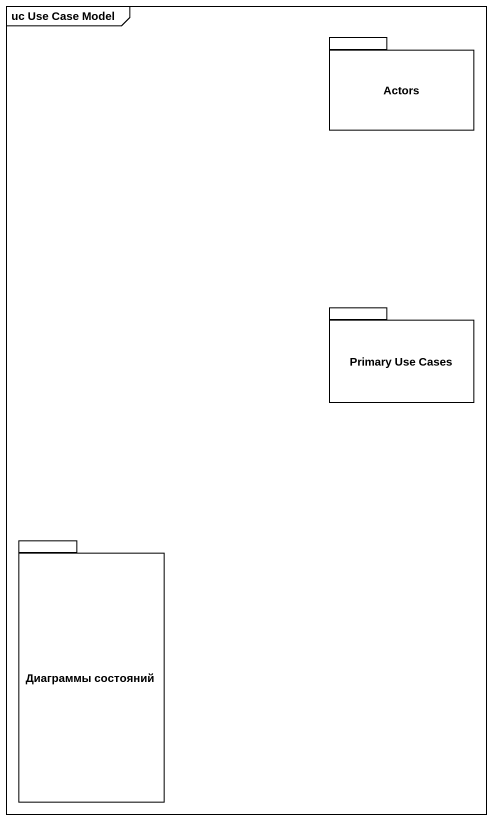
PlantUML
@startuml
mainframe uc Use Case Model
package Actors {
}
package "Primary Use Cases" as Primary_Use_Cases {
}
package "Диаграммы состояний" as Диаграммы_состояний {
}
@enduml
